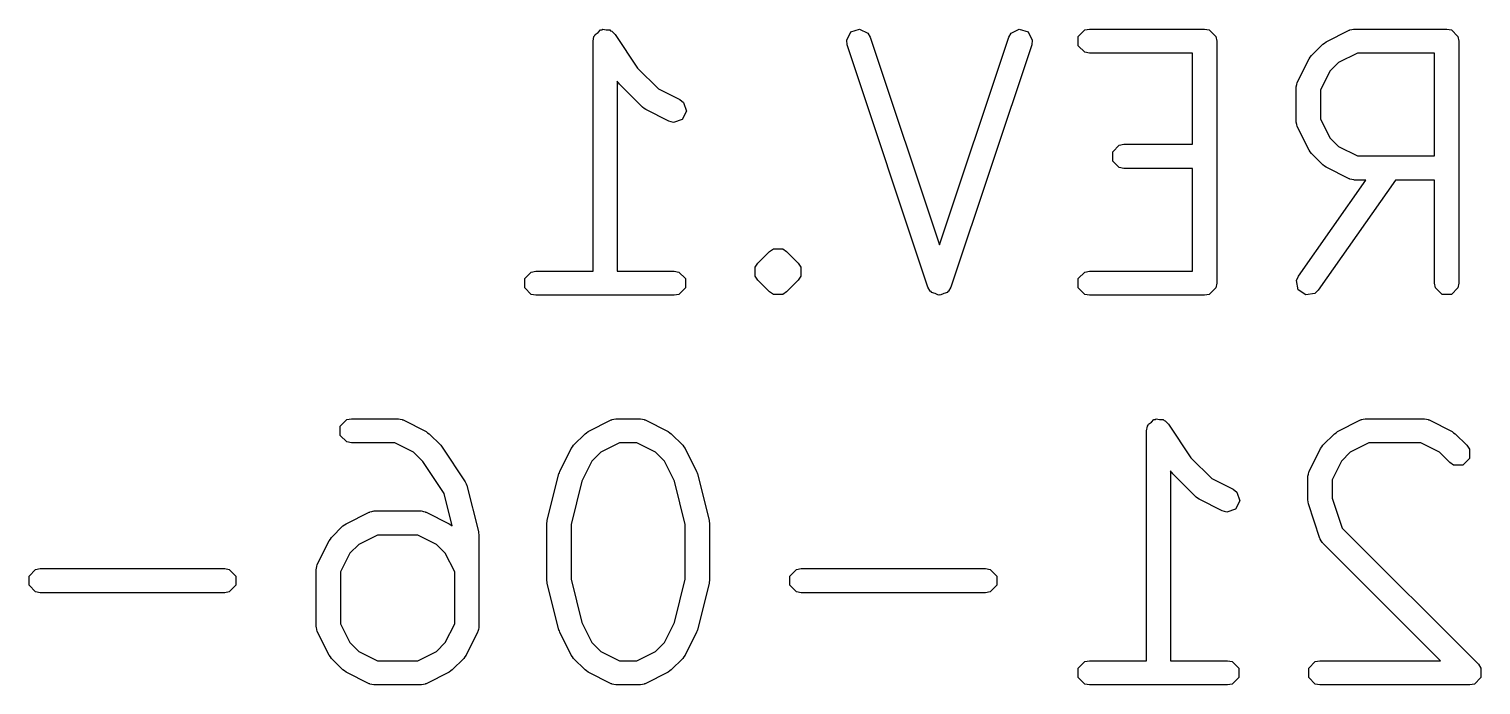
# Model space of a CAD drawing. Header units: inches. Extents: x 5.12 to 6.16, y -3.97 to -1.88.
# Drawn here: x 5.6033 to 5.8394, y -2.2359 to -2.1292 of the extents above; entities that cross this region are included whole.
import ezdxf

# ---------------------------------------------------------------- set-up
doc = ezdxf.new("R2010")
doc.units = ezdxf.units.IN
doc.header["$MEASUREMENT"] = 0
doc.layers.add('B.Silkscreen', color=31, linetype='CONTINUOUS', true_color=0xe8b2a7)

msp = doc.modelspace()

# ---------------------------------------------------------------- linework, layer by layer
at = {"layer": 'B.Silkscreen', "linetype": 'CONTINUOUS'}
for p, q in [((5.69586, -2.12974), (5.69626, -2.12933)), ((5.69626, -2.12933), (5.69647, -2.12933)), ((5.69647, -2.12933), (5.69663, -2.12922)), ((5.69663, -2.12922), (5.6972, -2.12933)), ((5.6972, -2.12933), (5.69777, -2.12933)), ((5.69777, -2.12933), (5.69791, -2.12947)), ((5.69791, -2.12947), (5.69811, -2.12951)), ((5.69811, -2.12951), (5.69865, -2.13006)), ((5.7363, -2.13101), (5.73697, -2.12966)), ((5.73697, -2.12966), (5.7384, -2.12919)), ((5.7384, -2.12919), (5.73975, -2.12986)), ((5.76302, -2.12986), (5.76437, -2.12919)), ((5.76437, -2.12919), (5.7658, -2.12966)), ((5.7658, -2.12966), (5.76647, -2.13101)), ((5.77394, -2.1304), (5.775, -2.12933)), ((5.775, -2.12933), (5.77576, -2.12918)), ((5.77576, -2.12918), (5.7945, -2.12918)), ((5.7945, -2.12918), (5.79526, -2.12933)), ((5.79526, -2.12933), (5.79632, -2.1304)), ((5.81425, -2.13126), (5.818, -2.12939)), ((5.818, -2.12939), (5.81809, -2.12936)), ((5.81809, -2.12936), (5.81812, -2.12933)), ((5.81812, -2.12933), (5.81843, -2.12927)), ((5.81843, -2.12927), (5.81874, -2.12919)), ((5.81874, -2.12919), (5.81878, -2.1292)), ((5.81878, -2.1292), (5.81888, -2.12918)), ((5.81888, -2.12918), (5.83387, -2.12918)), ((5.83387, -2.12918), (5.83463, -2.12933)), ((5.83463, -2.12933), (5.83569, -2.1304)), ((5.69505, -2.13115), (5.6952, -2.1304)), ((5.69505, -2.16855), (5.69505, -2.13115)), ((5.6952, -2.1304), (5.69534, -2.13025)), ((5.69534, -2.13025), (5.69538, -2.13005)), ((5.69538, -2.13005), (5.69586, -2.12974)), ((5.69865, -2.13006), (5.7023, -2.13552)), ((5.73639, -2.13177), (5.7363, -2.13101)), ((5.74952, -2.17114), (5.73639, -2.13177)), ((5.73975, -2.12986), (5.74013, -2.13053)), ((5.74013, -2.13053), (5.75138, -2.16429)), ((5.75138, -2.16429), (5.76264, -2.13053)), ((5.76638, -2.13177), (5.75325, -2.17114)), ((5.76264, -2.13053), (5.76302, -2.12986)), ((5.76647, -2.13101), (5.76638, -2.13177)), ((5.77394, -2.1319), (5.77394, -2.1304)), ((5.775, -2.13297), (5.77394, -2.1319)), ((5.79632, -2.1304), (5.79647, -2.13115)), ((5.79647, -2.13115), (5.79647, -2.17052)), ((5.81186, -2.13351), (5.81373, -2.13163)), ((5.81373, -2.13163), (5.814, -2.13146)), ((5.814, -2.13146), (5.81425, -2.13126)), ((5.83569, -2.1304), (5.83584, -2.13115)), ((5.83584, -2.13115), (5.83584, -2.17052)), ((5.77576, -2.13312), (5.775, -2.13297)), ((5.79254, -2.13312), (5.77576, -2.13312)), ((5.79254, -2.14793), (5.79254, -2.13312)), ((5.80962, -2.13777), (5.81149, -2.13402)), ((5.81149, -2.13402), (5.81168, -2.13377)), ((5.81168, -2.13377), (5.81186, -2.13351)), ((5.81934, -2.13312), (5.81629, -2.13464)), ((5.83191, -2.13312), (5.81934, -2.13312)), ((5.83191, -2.1498), (5.83191, -2.13312)), ((5.7023, -2.13552), (5.70568, -2.1389)), ((5.81487, -2.13606), (5.81335, -2.13911)), ((5.81629, -2.13464), (5.81487, -2.13606)), ((5.69913, -2.13786), (5.69898, -2.13765)), ((5.69898, -2.13765), (5.69898, -2.16855)), ((5.69927, -2.138), (5.69913, -2.13786)), ((5.69937, -2.13816), (5.69927, -2.138)), ((5.70312, -2.14191), (5.69937, -2.13816)), ((5.70568, -2.1389), (5.70915, -2.14064)), ((5.80941, -2.13851), (5.8095, -2.1382)), ((5.80943, -2.13855), (5.80941, -2.13851)), ((5.80941, -2.13865), (5.80943, -2.13855)), ((5.80941, -2.14427), (5.80941, -2.13865)), ((5.8095, -2.1382), (5.80956, -2.13789)), ((5.80956, -2.13789), (5.80959, -2.13786)), ((5.80959, -2.13786), (5.80962, -2.13777)), ((5.81335, -2.13911), (5.81335, -2.14381)), ((5.70915, -2.14064), (5.70975, -2.14111)), ((5.70975, -2.14111), (5.71023, -2.14254)), ((5.70339, -2.14209), (5.70312, -2.14191)), ((5.70364, -2.14228), (5.70339, -2.14209)), ((5.70738, -2.14416), (5.70364, -2.14228)), ((5.71023, -2.14254), (5.70955, -2.14388)), ((5.81335, -2.14381), (5.81487, -2.14686)), ((5.70813, -2.14436), (5.70738, -2.14416)), ((5.70955, -2.14388), (5.70813, -2.14436)), ((5.80943, -2.14437), (5.80941, -2.14427)), ((5.80941, -2.14441), (5.80943, -2.14437)), ((5.8095, -2.14472), (5.80941, -2.14441)), ((5.80956, -2.14503), (5.8095, -2.14472)), ((5.80959, -2.14506), (5.80956, -2.14503)), ((5.80962, -2.14515), (5.80959, -2.14506)), ((5.81149, -2.1489), (5.80962, -2.14515)), ((5.77956, -2.14914), (5.78063, -2.14808)), ((5.78063, -2.14808), (5.78138, -2.14793)), ((5.78138, -2.14793), (5.79254, -2.14793)), ((5.81487, -2.14686), (5.81629, -2.14828)), ((5.81629, -2.14828), (5.81934, -2.1498)), ((5.77956, -2.15065), (5.77956, -2.14914)), ((5.78063, -2.15171), (5.77956, -2.15065)), ((5.81168, -2.14915), (5.81149, -2.1489)), ((5.81186, -2.14941), (5.81168, -2.14915)), ((5.81373, -2.15129), (5.81186, -2.14941)), ((5.81934, -2.1498), (5.83191, -2.1498)), ((5.78138, -2.15186), (5.78063, -2.15171)), ((5.79254, -2.15186), (5.78138, -2.15186)), ((5.79254, -2.16855), (5.79254, -2.15186)), ((5.814, -2.15146), (5.81373, -2.15129)), ((5.81425, -2.15166), (5.814, -2.15146)), ((5.818, -2.15353), (5.81425, -2.15166)), ((5.80976, -2.16939), (5.82072, -2.15374)), ((5.82553, -2.15374), (5.81299, -2.17165)), ((5.81809, -2.15356), (5.818, -2.15353)), ((5.81812, -2.15359), (5.81809, -2.15356)), ((5.81843, -2.15365), (5.81812, -2.15359)), ((5.81874, -2.15373), (5.81843, -2.15365)), ((5.81878, -2.15372), (5.81874, -2.15373)), ((5.81888, -2.15374), (5.81878, -2.15372)), ((5.82072, -2.15374), (5.81888, -2.15374)), ((5.83191, -2.15374), (5.82553, -2.15374)), ((5.83191, -2.17052), (5.83191, -2.15374)), ((5.72375, -2.16538), (5.72438, -2.16495)), ((5.72438, -2.16495), (5.72589, -2.16495)), ((5.72589, -2.16495), (5.72589, -2.16495)), ((5.72589, -2.16495), (5.72653, -2.16538)), ((5.72144, -2.16789), (5.72187, -2.16725)), ((5.72187, -2.16725), (5.72375, -2.16538)), ((5.72653, -2.16538), (5.7284, -2.16725)), ((5.7284, -2.16725), (5.72883, -2.16789)), ((5.68395, -2.16977), (5.68501, -2.1687)), ((5.68395, -2.17127), (5.68395, -2.16977)), ((5.68501, -2.1687), (5.68577, -2.16855)), ((5.68577, -2.16855), (5.69505, -2.16855)), ((5.69898, -2.16855), (5.70826, -2.16855)), ((5.70826, -2.16855), (5.70902, -2.1687)), ((5.70902, -2.1687), (5.71008, -2.16977)), ((5.71008, -2.16977), (5.71008, -2.17127)), ((5.72144, -2.1694), (5.72144, -2.16789)), ((5.72187, -2.17004), (5.72144, -2.1694)), ((5.72144, -2.1694), (5.72144, -2.1694)), ((5.72883, -2.1694), (5.7284, -2.17004)), ((5.72883, -2.16789), (5.72883, -2.1694)), ((5.77394, -2.16977), (5.775, -2.1687)), ((5.77394, -2.17127), (5.77394, -2.16977)), ((5.775, -2.1687), (5.77576, -2.16855)), ((5.77576, -2.16855), (5.79254, -2.16855)), ((5.80946, -2.17009), (5.80976, -2.16939)), ((5.68501, -2.17234), (5.68395, -2.17127)), ((5.71008, -2.17127), (5.70902, -2.17234)), ((5.72375, -2.17191), (5.72187, -2.17004)), ((5.72438, -2.17234), (5.72375, -2.17191)), ((5.72653, -2.17191), (5.72589, -2.17234)), ((5.7284, -2.17004), (5.72653, -2.17191)), ((5.7499, -2.17181), (5.74952, -2.17114)), ((5.75003, -2.17187), (5.7499, -2.17181)), ((5.75009, -2.17201), (5.75003, -2.17187)), ((5.75069, -2.1722), (5.75009, -2.17201)), ((5.75267, -2.17201), (5.75208, -2.1722)), ((5.75274, -2.17187), (5.75267, -2.17201)), ((5.75287, -2.17181), (5.75274, -2.17187)), ((5.75325, -2.17114), (5.75287, -2.17181)), ((5.775, -2.17234), (5.77394, -2.17127)), ((5.79632, -2.17127), (5.79526, -2.17234)), ((5.79647, -2.17052), (5.79632, -2.17127)), ((5.80972, -2.17158), (5.80946, -2.17009)), ((5.81095, -2.17244), (5.80972, -2.17158)), ((5.81243, -2.17218), (5.81095, -2.17244)), ((5.81299, -2.17165), (5.81243, -2.17218)), ((5.83206, -2.17127), (5.83191, -2.17052)), ((5.83312, -2.17234), (5.83206, -2.17127)), ((5.83569, -2.17127), (5.83463, -2.17234)), ((5.83584, -2.17052), (5.83569, -2.17127)), ((5.68577, -2.17249), (5.68501, -2.17234)), ((5.70826, -2.17249), (5.68577, -2.17249)), ((5.70902, -2.17234), (5.70826, -2.17249)), ((5.72589, -2.17234), (5.72438, -2.17234)), ((5.72438, -2.17234), (5.72438, -2.17234)), ((5.75124, -2.17248), (5.75069, -2.1722)), ((5.75138, -2.17244), (5.75124, -2.17248)), ((5.75152, -2.17248), (5.75138, -2.17244)), ((5.75208, -2.1722), (5.75152, -2.17248)), ((5.77576, -2.17249), (5.775, -2.17234)), ((5.7945, -2.17249), (5.77576, -2.17249)), ((5.79526, -2.17234), (5.7945, -2.17249)), ((5.83463, -2.17234), (5.83312, -2.17234)), ((5.65395, -2.19378), (5.65502, -2.19271)), ((5.65502, -2.19271), (5.65577, -2.19256)), ((5.65577, -2.19256), (5.66327, -2.19256)), ((5.66327, -2.19256), (5.66337, -2.19258)), ((5.66337, -2.19258), (5.66341, -2.19257)), ((5.66341, -2.19257), (5.66371, -2.19265)), ((5.66371, -2.19265), (5.66402, -2.19271)), ((5.66402, -2.19271), (5.66406, -2.19275)), ((5.66406, -2.19275), (5.66415, -2.19277)), ((5.66415, -2.19277), (5.6679, -2.19465)), ((5.69426, -2.19465), (5.69801, -2.19277)), ((5.69801, -2.19277), (5.69811, -2.19275)), ((5.69811, -2.19275), (5.69814, -2.19271)), ((5.69814, -2.19271), (5.69845, -2.19265)), ((5.69845, -2.19265), (5.69875, -2.19257)), ((5.69875, -2.19257), (5.69879, -2.19258)), ((5.69879, -2.19258), (5.69889, -2.19256)), ((5.69889, -2.19256), (5.70264, -2.19256)), ((5.70264, -2.19256), (5.70274, -2.19258)), ((5.70274, -2.19258), (5.70278, -2.19257)), ((5.70278, -2.19257), (5.70308, -2.19265)), ((5.70308, -2.19265), (5.70339, -2.19271)), ((5.70339, -2.19271), (5.70343, -2.19275)), ((5.70343, -2.19275), (5.70352, -2.19277)), ((5.70352, -2.19277), (5.70727, -2.19465)), ((5.78533, -2.19364), (5.78537, -2.19344)), ((5.78537, -2.19344), (5.78585, -2.19312)), ((5.78585, -2.19312), (5.78625, -2.19271)), ((5.78625, -2.19271), (5.78645, -2.19271)), ((5.78645, -2.19271), (5.78662, -2.1926)), ((5.78662, -2.1926), (5.78719, -2.19271)), ((5.78719, -2.19271), (5.78776, -2.19271)), ((5.78776, -2.19271), (5.7879, -2.19286)), ((5.7879, -2.19286), (5.7881, -2.1929)), ((5.7881, -2.1929), (5.78864, -2.19344)), ((5.78864, -2.19344), (5.79228, -2.1989)), ((5.81612, -2.19465), (5.81987, -2.19277)), ((5.81987, -2.19277), (5.81997, -2.19275)), ((5.81997, -2.19275), (5.82, -2.19271)), ((5.82, -2.19271), (5.82031, -2.19265)), ((5.82031, -2.19265), (5.82061, -2.19257)), ((5.82061, -2.19257), (5.82065, -2.19258)), ((5.82065, -2.19258), (5.82075, -2.19256)), ((5.82075, -2.19256), (5.83012, -2.19256)), ((5.83012, -2.19256), (5.83022, -2.19258)), ((5.83022, -2.19258), (5.83026, -2.19257)), ((5.83026, -2.19257), (5.83057, -2.19265)), ((5.83057, -2.19265), (5.83088, -2.19271)), ((5.83088, -2.19271), (5.83091, -2.19275)), ((5.83091, -2.19275), (5.83101, -2.19277)), ((5.83101, -2.19277), (5.83475, -2.19465)), ((5.65395, -2.19529), (5.65395, -2.19378)), ((5.65502, -2.19635), (5.65395, -2.19529)), ((5.6679, -2.19465), (5.66815, -2.19484)), ((5.66815, -2.19484), (5.66841, -2.19502)), ((5.66841, -2.19502), (5.67029, -2.19689)), ((5.69187, -2.19689), (5.69375, -2.19502)), ((5.69375, -2.19502), (5.69401, -2.19484)), ((5.69401, -2.19484), (5.69426, -2.19465)), ((5.70727, -2.19465), (5.70752, -2.19484)), ((5.70752, -2.19484), (5.70778, -2.19502)), ((5.70778, -2.19502), (5.70966, -2.19689)), ((5.78504, -2.19453), (5.78519, -2.19378)), ((5.78504, -2.23193), (5.78504, -2.19453)), ((5.78519, -2.19378), (5.78533, -2.19364)), ((5.81373, -2.19689), (5.81561, -2.19502)), ((5.81561, -2.19502), (5.81587, -2.19484)), ((5.81587, -2.19484), (5.81612, -2.19465)), ((5.83475, -2.19465), (5.835, -2.19484)), ((5.835, -2.19484), (5.83527, -2.19502)), ((5.83527, -2.19502), (5.83714, -2.19689)), ((5.65577, -2.1965), (5.65502, -2.19635)), ((5.66281, -2.1965), (5.65577, -2.1965)), ((5.66585, -2.19802), (5.66281, -2.1965)), ((5.66736, -2.19954), (5.66585, -2.19802)), ((5.67029, -2.19689), (5.6704, -2.19705)), ((5.6704, -2.19705), (5.67053, -2.19719)), ((5.67053, -2.19719), (5.67428, -2.20281)), ((5.68963, -2.20115), (5.69151, -2.1974)), ((5.69151, -2.1974), (5.6917, -2.19715)), ((5.6917, -2.19715), (5.69187, -2.19689)), ((5.69631, -2.19802), (5.69488, -2.19945)), ((5.69936, -2.1965), (5.69631, -2.19802)), ((5.70218, -2.1965), (5.69936, -2.1965)), ((5.70522, -2.19802), (5.70218, -2.1965)), ((5.70665, -2.19945), (5.70522, -2.19802)), ((5.70966, -2.19689), (5.70983, -2.19715)), ((5.70983, -2.19715), (5.71003, -2.1974)), ((5.71003, -2.1974), (5.7119, -2.20115)), ((5.81149, -2.20115), (5.81337, -2.1974)), ((5.81337, -2.1974), (5.81356, -2.19715)), ((5.81356, -2.19715), (5.81373, -2.19689)), ((5.81817, -2.19802), (5.81674, -2.19945)), ((5.82122, -2.1965), (5.81817, -2.19802)), ((5.82966, -2.1965), (5.82122, -2.1965)), ((5.83271, -2.19802), (5.82966, -2.1965)), ((5.83436, -2.19967), (5.83271, -2.19802)), ((5.83714, -2.19689), (5.83757, -2.19753)), ((5.83757, -2.19753), (5.83757, -2.19903)), ((5.67082, -2.20471), (5.66736, -2.19954)), ((5.69488, -2.19945), (5.69325, -2.20272)), ((5.70828, -2.20272), (5.70665, -2.19945)), ((5.79228, -2.1989), (5.79567, -2.20229)), ((5.81674, -2.19945), (5.81522, -2.2025)), ((5.835, -2.2001), (5.83436, -2.19967)), ((5.8365, -2.2001), (5.835, -2.2001)), ((5.83757, -2.19903), (5.8365, -2.2001)), ((5.67428, -2.20281), (5.67441, -2.20313)), ((5.68761, -2.20905), (5.68948, -2.20155)), ((5.68948, -2.20155), (5.68957, -2.20136)), ((5.68957, -2.20136), (5.68963, -2.20115)), ((5.69325, -2.20272), (5.69149, -2.20977)), ((5.71005, -2.20977), (5.70828, -2.20272)), ((5.7119, -2.20115), (5.71196, -2.20136)), ((5.71196, -2.20136), (5.71205, -2.20155)), ((5.71205, -2.20155), (5.71392, -2.20905)), ((5.78912, -2.20125), (5.78897, -2.20103)), ((5.78897, -2.20103), (5.78897, -2.23193)), ((5.78925, -2.20139), (5.78912, -2.20125)), ((5.78936, -2.20155), (5.78925, -2.20139)), ((5.79311, -2.2053), (5.78936, -2.20155)), ((5.79567, -2.20229), (5.79913, -2.20402)), ((5.81128, -2.20203), (5.8113, -2.20193)), ((5.81128, -2.20578), (5.81128, -2.20203)), ((5.81129, -2.20189), (5.81137, -2.20159)), ((5.8113, -2.20193), (5.81129, -2.20189)), ((5.81137, -2.20159), (5.81143, -2.20128)), ((5.81143, -2.20128), (5.81147, -2.20125)), ((5.81147, -2.20125), (5.81149, -2.20115)), ((5.81522, -2.2025), (5.81522, -2.20546)), ((5.67214, -2.21), (5.67082, -2.20471)), ((5.67441, -2.20313), (5.67455, -2.20343)), ((5.67455, -2.20343), (5.67643, -2.21093)), ((5.79913, -2.20402), (5.79974, -2.20449)), ((5.79974, -2.20449), (5.80022, -2.20592)), ((5.65908, -2.20765), (5.65938, -2.20757)), ((5.65938, -2.20757), (5.65942, -2.20758)), ((5.65942, -2.20758), (5.65952, -2.20756)), ((5.65952, -2.20756), (5.66702, -2.20756)), ((5.66702, -2.20756), (5.66712, -2.20758)), ((5.66712, -2.20758), (5.66716, -2.20757)), ((5.66716, -2.20757), (5.66746, -2.20765)), ((5.79337, -2.20547), (5.79311, -2.2053)), ((5.79362, -2.20567), (5.79337, -2.20547)), ((5.79737, -2.20754), (5.79362, -2.20567)), ((5.79811, -2.20774), (5.79737, -2.20754)), ((5.79954, -2.20727), (5.79811, -2.20774)), ((5.80022, -2.20592), (5.79954, -2.20727)), ((5.81134, -2.20609), (5.81128, -2.20578)), ((5.81138, -2.2064), (5.81134, -2.20609)), ((5.81326, -2.21203), (5.81138, -2.2064)), ((5.81522, -2.20546), (5.81685, -2.21034)), ((5.65438, -2.21001), (5.65464, -2.20984)), ((5.65464, -2.20984), (5.65489, -2.20964)), ((5.65489, -2.20964), (5.65864, -2.20777)), ((5.65864, -2.20777), (5.65874, -2.20774)), ((5.65874, -2.20774), (5.65877, -2.20771)), ((5.65877, -2.20771), (5.65908, -2.20765)), ((5.66746, -2.20765), (5.66777, -2.20771)), ((5.66777, -2.20771), (5.66781, -2.20774)), ((5.66781, -2.20774), (5.6679, -2.20777)), ((5.6679, -2.20777), (5.67165, -2.20964)), ((5.67165, -2.20964), (5.6719, -2.20984)), ((5.6719, -2.20984), (5.67214, -2.21)), ((5.68755, -2.20953), (5.6876, -2.20929)), ((5.68755, -2.2189), (5.68755, -2.20953)), ((5.6876, -2.20929), (5.68761, -2.20905)), ((5.69149, -2.20977), (5.69149, -2.21866)), ((5.71005, -2.21866), (5.71005, -2.20977)), ((5.71392, -2.20905), (5.71394, -2.20929)), ((5.71394, -2.20929), (5.71398, -2.20953)), ((5.71398, -2.20953), (5.71398, -2.2189)), ((5.65214, -2.2124), (5.65233, -2.21215)), ((5.65233, -2.21215), (5.6525, -2.21189)), ((5.6525, -2.21189), (5.65438, -2.21001)), ((5.65999, -2.2115), (5.65694, -2.21302)), ((5.66656, -2.2115), (5.65999, -2.2115)), ((5.6696, -2.21302), (5.66656, -2.2115)), ((5.67643, -2.21093), (5.67644, -2.21117)), ((5.67644, -2.21117), (5.67649, -2.21141)), ((5.67649, -2.21141), (5.67649, -2.2264)), ((5.81331, -2.21211), (5.81326, -2.21203)), ((5.81331, -2.21216), (5.81331, -2.21211)), ((5.81348, -2.21242), (5.81331, -2.21216)), ((5.81685, -2.21034), (5.83902, -2.23251)), ((5.65026, -2.21615), (5.65214, -2.2124)), ((5.65551, -2.21445), (5.65399, -2.21749)), ((5.65694, -2.21302), (5.65551, -2.21445)), ((5.67103, -2.21445), (5.6696, -2.21302)), ((5.67255, -2.21749), (5.67103, -2.21445)), ((5.81364, -2.21269), (5.81348, -2.21242)), ((5.81368, -2.21271), (5.81364, -2.21269)), ((5.81373, -2.2128), (5.81368, -2.21271)), ((5.83287, -2.23193), (5.81373, -2.2128)), ((5.6044, -2.21709), (5.60515, -2.21694)), ((5.60515, -2.21694), (5.63515, -2.21694)), ((5.63515, -2.21694), (5.6359, -2.21709)), ((5.65005, -2.21703), (5.65007, -2.21693)), ((5.65005, -2.2264), (5.65005, -2.21703)), ((5.65006, -2.21689), (5.65014, -2.21659)), ((5.65007, -2.21693), (5.65006, -2.21689)), ((5.65014, -2.21659), (5.6502, -2.21628)), ((5.6502, -2.21628), (5.65024, -2.21624)), ((5.65024, -2.21624), (5.65026, -2.21615)), ((5.72813, -2.21709), (5.72889, -2.21694)), ((5.72889, -2.21694), (5.75888, -2.21694)), ((5.75888, -2.21694), (5.75964, -2.21709)), ((5.60333, -2.21815), (5.6044, -2.21709)), ((5.60333, -2.21966), (5.60333, -2.21815)), ((5.6359, -2.21709), (5.63697, -2.21815)), ((5.63697, -2.21815), (5.63697, -2.21966)), ((5.65399, -2.21749), (5.65399, -2.22594)), ((5.67255, -2.22594), (5.67255, -2.21749)), ((5.6876, -2.21914), (5.68755, -2.2189)), ((5.68761, -2.21938), (5.6876, -2.21914)), ((5.68948, -2.22688), (5.68761, -2.21938)), ((5.69149, -2.21866), (5.69325, -2.22572)), ((5.70828, -2.22572), (5.71005, -2.21866)), ((5.71392, -2.21938), (5.71205, -2.22688)), ((5.71394, -2.21914), (5.71392, -2.21938)), ((5.71398, -2.2189), (5.71394, -2.21914)), ((5.72707, -2.21815), (5.72813, -2.21709)), ((5.72707, -2.21966), (5.72707, -2.21815)), ((5.75964, -2.21709), (5.7607, -2.21815)), ((5.7607, -2.21815), (5.7607, -2.21966)), ((5.6044, -2.22072), (5.60333, -2.21966)), ((5.60515, -2.22087), (5.6044, -2.22072)), ((5.63515, -2.22087), (5.60515, -2.22087)), ((5.6359, -2.22072), (5.63515, -2.22087)), ((5.63697, -2.21966), (5.6359, -2.22072)), ((5.72813, -2.22072), (5.72707, -2.21966)), ((5.72889, -2.22087), (5.72813, -2.22072)), ((5.75888, -2.22087), (5.72889, -2.22087)), ((5.75964, -2.22072), (5.75888, -2.22087)), ((5.7607, -2.21966), (5.75964, -2.22072)), ((5.65007, -2.2265), (5.65005, -2.2264)), ((5.65006, -2.22654), (5.65007, -2.2265)), ((5.65399, -2.22594), (5.65551, -2.22899)), ((5.67103, -2.22899), (5.67255, -2.22594)), ((5.67649, -2.2264), (5.67647, -2.2265)), ((5.67647, -2.2265), (5.67648, -2.22654)), ((5.69325, -2.22572), (5.69488, -2.22899)), ((5.70665, -2.22899), (5.70828, -2.22572)), ((5.65014, -2.22685), (5.65006, -2.22654)), ((5.6502, -2.22716), (5.65014, -2.22685)), ((5.65024, -2.22719), (5.6502, -2.22716)), ((5.65026, -2.22728), (5.65024, -2.22719)), ((5.65214, -2.23103), (5.65026, -2.22728)), ((5.67628, -2.22728), (5.67441, -2.23103)), ((5.67631, -2.22719), (5.67628, -2.22728)), ((5.67634, -2.22716), (5.67631, -2.22719)), ((5.6764, -2.22685), (5.67634, -2.22716)), ((5.67648, -2.22654), (5.6764, -2.22685)), ((5.68957, -2.22708), (5.68948, -2.22688)), ((5.68963, -2.22728), (5.68957, -2.22708)), ((5.69151, -2.23103), (5.68963, -2.22728)), ((5.7119, -2.22728), (5.71003, -2.23103)), ((5.71196, -2.22708), (5.7119, -2.22728)), ((5.71205, -2.22688), (5.71196, -2.22708)), ((5.65233, -2.23128), (5.65214, -2.23103)), ((5.65551, -2.22899), (5.65694, -2.23041)), ((5.65694, -2.23041), (5.65999, -2.23193)), ((5.66656, -2.23193), (5.6696, -2.23041)), ((5.6696, -2.23041), (5.67103, -2.22899)), ((5.67441, -2.23103), (5.67421, -2.23128)), ((5.6917, -2.23128), (5.69151, -2.23103)), ((5.69488, -2.22899), (5.69631, -2.23041)), ((5.69631, -2.23041), (5.69936, -2.23193)), ((5.70218, -2.23193), (5.70522, -2.23041)), ((5.70522, -2.23041), (5.70665, -2.22899)), ((5.71003, -2.23103), (5.70983, -2.23128)), ((5.6525, -2.23154), (5.65233, -2.23128)), ((5.65438, -2.23342), (5.6525, -2.23154)), ((5.65464, -2.23359), (5.65438, -2.23342)), ((5.65999, -2.23193), (5.66656, -2.23193)), ((5.67216, -2.23342), (5.6719, -2.23359)), ((5.67404, -2.23154), (5.67216, -2.23342)), ((5.67421, -2.23128), (5.67404, -2.23154)), ((5.69187, -2.23154), (5.6917, -2.23128)), ((5.69375, -2.23342), (5.69187, -2.23154)), ((5.69401, -2.23359), (5.69375, -2.23342)), ((5.69936, -2.23193), (5.70218, -2.23193)), ((5.70778, -2.23342), (5.70752, -2.23359)), ((5.70966, -2.23154), (5.70778, -2.23342)), ((5.70983, -2.23128), (5.70966, -2.23154)), ((5.77394, -2.23315), (5.775, -2.23208)), ((5.77394, -2.23466), (5.77394, -2.23315)), ((5.775, -2.23208), (5.77576, -2.23193)), ((5.77576, -2.23193), (5.78504, -2.23193)), ((5.78897, -2.23193), (5.79825, -2.23193)), ((5.79825, -2.23193), (5.79901, -2.23208)), ((5.79901, -2.23208), (5.80007, -2.23315)), ((5.80007, -2.23315), (5.80007, -2.23466)), ((5.81143, -2.23315), (5.8125, -2.23208)), ((5.81143, -2.23466), (5.81143, -2.23315)), ((5.8125, -2.23208), (5.81325, -2.23193)), ((5.81325, -2.23193), (5.83287, -2.23193)), ((5.83902, -2.23251), (5.83944, -2.23315)), ((5.83944, -2.23315), (5.83944, -2.23466)), ((5.65489, -2.23379), (5.65464, -2.23359)), ((5.65864, -2.23566), (5.65489, -2.23379)), ((5.65874, -2.23569), (5.65864, -2.23566)), ((5.65877, -2.23572), (5.65874, -2.23569)), ((5.65908, -2.23578), (5.65877, -2.23572)), ((5.65938, -2.23587), (5.65908, -2.23578)), ((5.65942, -2.23585), (5.65938, -2.23587)), ((5.65952, -2.23587), (5.65942, -2.23585)), ((5.66702, -2.23587), (5.65952, -2.23587)), ((5.66712, -2.23585), (5.66702, -2.23587)), ((5.66716, -2.23587), (5.66712, -2.23585)), ((5.66746, -2.23578), (5.66716, -2.23587)), ((5.66777, -2.23572), (5.66746, -2.23578)), ((5.66781, -2.23569), (5.66777, -2.23572)), ((5.6679, -2.23566), (5.66781, -2.23569)), ((5.67165, -2.23379), (5.6679, -2.23566)), ((5.6719, -2.23359), (5.67165, -2.23379)), ((5.69426, -2.23379), (5.69401, -2.23359)), ((5.69801, -2.23566), (5.69426, -2.23379)), ((5.69811, -2.23569), (5.69801, -2.23566)), ((5.69814, -2.23572), (5.69811, -2.23569)), ((5.69845, -2.23578), (5.69814, -2.23572)), ((5.69875, -2.23587), (5.69845, -2.23578)), ((5.69879, -2.23585), (5.69875, -2.23587)), ((5.69889, -2.23587), (5.69879, -2.23585)), ((5.70264, -2.23587), (5.69889, -2.23587)), ((5.70274, -2.23585), (5.70264, -2.23587)), ((5.70278, -2.23587), (5.70274, -2.23585)), ((5.70308, -2.23578), (5.70278, -2.23587)), ((5.70339, -2.23572), (5.70308, -2.23578)), ((5.70343, -2.23569), (5.70339, -2.23572)), ((5.70352, -2.23566), (5.70343, -2.23569)), ((5.70727, -2.23379), (5.70352, -2.23566)), ((5.70752, -2.23359), (5.70727, -2.23379)), ((5.775, -2.23572), (5.77394, -2.23466)), ((5.77576, -2.23587), (5.775, -2.23572)), ((5.79825, -2.23587), (5.77576, -2.23587)), ((5.79901, -2.23572), (5.79825, -2.23587)), ((5.80007, -2.23466), (5.79901, -2.23572)), ((5.8125, -2.23572), (5.81143, -2.23466)), ((5.81325, -2.23587), (5.8125, -2.23572)), ((5.83762, -2.23587), (5.81325, -2.23587)), ((5.83838, -2.23572), (5.83762, -2.23587)), ((5.83944, -2.23466), (5.83838, -2.23572))]:
    msp.add_line(p, q, dxfattribs=at)

doc.saveas('drawing.dxf')
